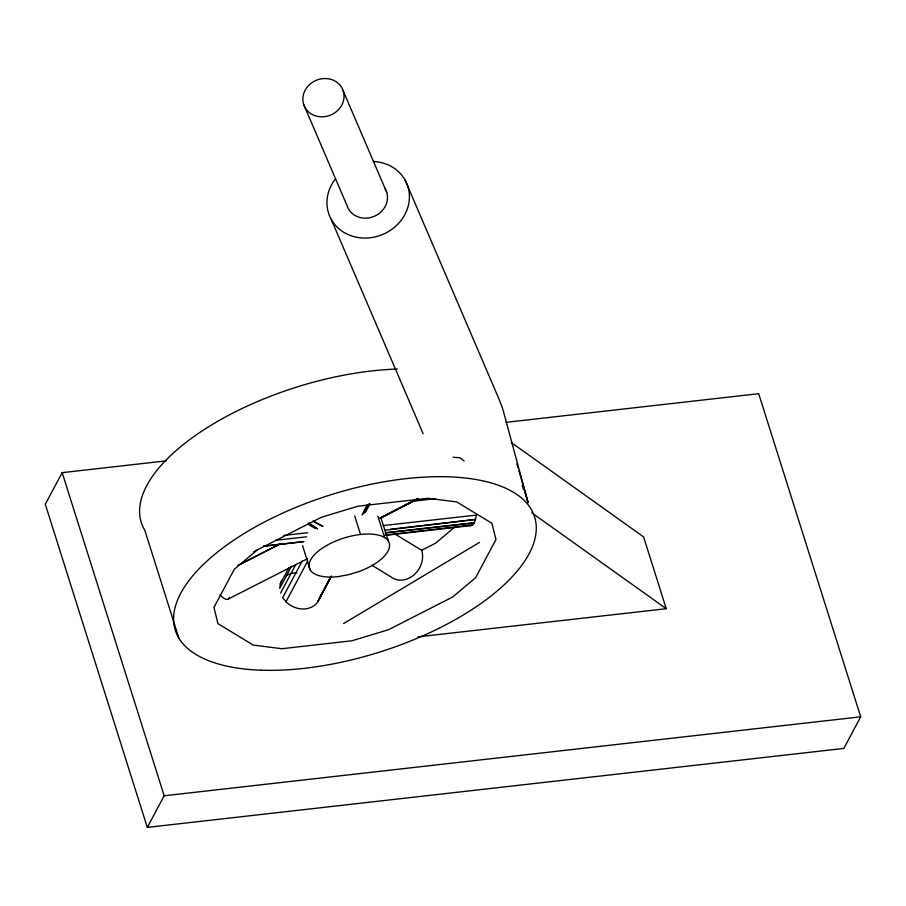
<?xml version="1.0" encoding="UTF-8"?>
<svg xmlns="http://www.w3.org/2000/svg" width="906" height="906" viewBox="0 0 906 906"><rect width="100%" height="100%" fill="white"/><g stroke="black" fill="none" stroke-linecap="round" stroke-linejoin="round"><path stroke-width="1.36" d="M282.219 579.738A20.929 17.191 28.1 0 0 280.316 583.804L279.75 588.356L291.551 566.25M330.769 576.839L317.598 602.026A20.929 17.191 28.1 0 1 285.979 601.765L282.683 597.654L302.355 560.803M362.06 515.084L366.941 505.106M166.092 460.871L62.174 472.649L45.3 504.268L147.304 827.393L843.826 748.424L860.7 716.816L758.696 393.691L505.933 422.343M147.304 827.393L164.179 795.774L62.174 472.649M280.316 583.804L288.855 567.813M280.554 593.079L295.764 564.608M285.979 601.765L307.666 561.154M365.503 512.309L370.101 503.702M319.49 597.96L330.599 577.247M363.566 513.713L369.048 503.861M363.804 513.023L368.561 504.517M385.741 535.355L470.86 525.616L472.785 524.868L474.438 522.762L476.488 515.084L383.091 525.582M257.349 549.908L234.326 569.228L213.941 607.416L217.972 623.668L253.125 645.049L281.857 648.719L351.958 640.769L388.561 629.693L452.547 597.077L475.571 577.756L495.967 539.568L491.935 523.317L456.771 501.935L428.051 498.266L357.938 506.216L321.336 517.292L253.782 551.697M455.435 526.533L435.548 543.215L421.686 550.282A21.495 18.063 -58.7 0 1 413.872 574.948A21.495 18.063 -58.7 0 1 390.758 576.76L371.754 565.163M343.578 623.555L479.58 542.366M380.713 518.017L418.096 498.56M380.373 517.847L417.904 498.459M238.119 565.321L279.354 544.132M238.097 565.457L280.566 543.804M380.203 518.198L418.074 498.878M228.301 599.002L307.394 558.764M379.535 518.323L418.266 498.708M385.073 530.248L475.695 519.421L390.35 529.229M263.691 546.295L303 541.754M384.982 535.004L472.785 524.868M412.966 501.233L435.299 498.696M283.906 535.435L307.723 532.717M385.107 532.887L474.438 522.762L385.967 532.728M417.904 636.861L666.25 608.707L643.588 536.896L511.369 442.581M164.179 795.774L860.7 716.816M275.866 540.225L306.511 536.816M263.567 546.08L303.963 541.573M313.986 521.516L322.627 526.205M312.932 521.086L322.853 526.511M307.734 524.098L315.129 528.368M395.344 534.257L421.686 550.282M308.425 522.898L316.636 528.379M309.376 523.555L317.542 529.002M531.731 512.751L666.25 608.707M464.132 460.995L459.704 457.598A41.857 37.61 -23.2 0 1 453.034 457.179M405.129 180.135L499.251 399.682L502.728 408.855L528.062 502.57L522.819 483.997M343.272 91.008A20.929 18.811 -23.2 0 1 318.448 116.557A20.929 18.811 -23.2 0 1 308.629 85.47A20.929 18.811 -23.2 0 1 343.272 91.008L386.715 192.332M303.635 104.349L347.077 205.685A20.929 18.811 -23.2 0 0 375.095 215.934A20.929 18.811 -23.2 0 0 384.574 187.916M331.245 219.377L423.147 433.725M380.95 517.892L388.425 541.199M516.782 463.872L518.039 467.847M518.866 470.508L528.028 502.547M522.184 485.333L523.453 489.319M377.881 516.261L384.597 537.53M354.654 515.842L360.531 534.461M302.581 545.684L310.146 569.874M178.833 638.005L144.824 530.293A188.38 82.355 -17.5 0 1 205.775 428.561A188.38 82.355 -17.5 0 1 397.394 369.048M286.262 575.763A20.929 17.191 28.1 0 1 296.817 572.796M470.86 525.616A20.929 7.678 83.5 0 1 468.798 524.948M373.465 161.495A41.857 37.61 -23.2 0 1 407.541 208.312A41.857 37.61 -23.2 0 1 349.24 235.039A41.857 37.61 -23.2 0 1 335.413 178.935M229.411 597.371A20.929 6.727 63 0 1 220.067 594.834M331.358 576.25L317.598 602.026L331.437 576.239M358.889 571.595L348.425 574.755L338.029 576.612A41.857 18.301 -17.5 0 1 316.772 552.456A41.857 18.301 -17.5 0 1 382.774 536.579A41.857 18.301 -17.5 0 1 358.889 571.595M260.973 670.202A188.38 82.355 -17.5 0 0 536.25 529.874A188.38 82.355 -17.5 0 0 267.632 520.384A188.38 82.355 -17.5 0 0 260.973 670.202"/></g></svg>
